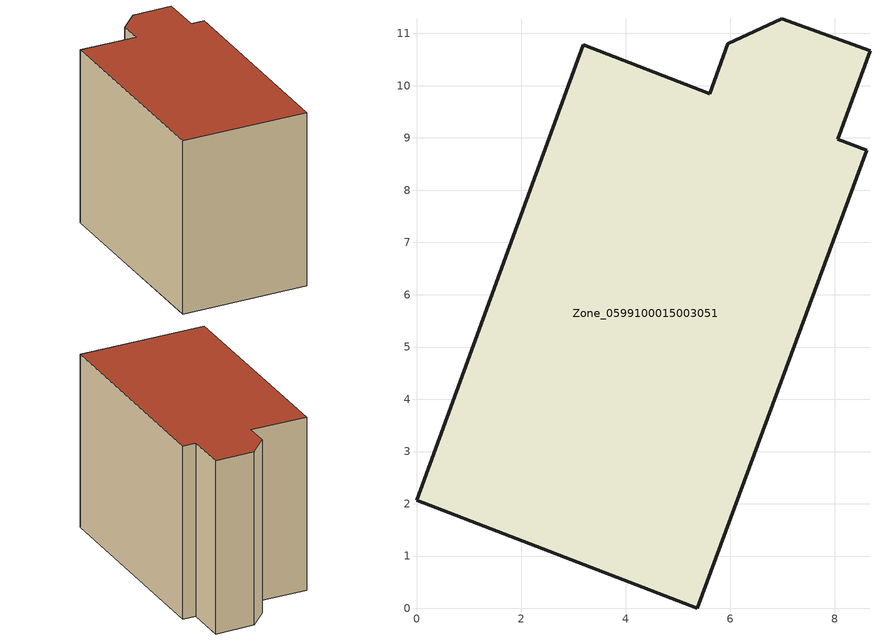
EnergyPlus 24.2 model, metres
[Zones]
Zone_0599100015003051
 floor ground (C_G): 5.37,0 0,2.07 3.19,10.78 5.61,9.85 5.96,10.8 6.99,11.28 8.68,10.67 8.06,8.98 8.62,8.76 z0.77
 wall outside (C_F): 8.06,8.98 8.68,10.67 6.99,11.28 5.96,10.8 5.61,9.85 3.19,10.78 0,2.07 5.37,0 8.62,8.76 8.06,8.98 z0.77:8.88
 roof outside (C_R): 5.37,0 8.62,8.76 8.06,8.98 8.68,10.67 6.99,11.28 5.96,10.8 5.61,9.85 3.19,10.78 0,2.07 z8.88
[BUILDING]
Pand.0599100015003051: North Axis=0; Terrain=City; Loads Convergence Tolerance Value=0.04; Temperature Convergence Tolerance Value=0.4; Solar Distribution=FullExterior; Maximum Number of Warmup Days=25; Minimum Number of Warmup Days=1
[Site:Location]
Rotterdam.The.Hague.AP_ZH_NLD Design_Conditions: Latitude=51.96; Longitude=4.45; Time Zone=1; Elevation=-4.5
[SITE:GROUNDTEMPERATURE:BUILDINGSURFACE]
18, 18, 18, 18, 18, 18, 18, 18, 18, 18, 18, 18
[MATERIAL] Thermal Absorptance=0.9; Solar Absorptance=0.7; Visible Absorptance=0.7
Name | Roughness | Thickness | Conductivity | Density | Specific Heat
G.TI.1965-1974 | MediumSmooth | 0.15 | 0.882353 | 540 | 1210
F.TI.1965-1974 | Rough | 0.3 | 0.697674 | 1920 | 840
R.TI.1965-1974 | MediumRough | 0.2 | 0.232558 | 1500 | 1000
[CONSTRUCTION]
C_G: G.TI.1965-1974
C_F: F.TI.1965-1974
C_R: R.TI.1965-1974
[ZONE]
Zone_0599100015003051: Type=1; Multiplier=1; Ceiling Height=Autocalculate; Volume=Autocalculate; Floor Area=autocalculate; Part of Total Floor Area=Yes
[ZONEINFILTRATION:DESIGNFLOWRATE]
Infil_Zone_0599100015003051: Zone or ZoneList or Space or SpaceList=Zone_0599100015003051; Schedule=AlwaysOn; Design Flow Rate Calculation Method=Flow/Area; Flow Rate per Floor Area=0.003; Constant Term Coefficient=1; Temperature Term Coefficient=0; Velocity Term Coefficient=0; Velocity Squared Term Coefficient=0
[HVACTEMPLATE:ZONE:IDEALLOADSAIRSYSTEM]
Zone_0599100015003051: Maximum Heating Supply Air Temperature=50; Minimum Cooling Supply Air Temperature=13; Maximum Heating Supply Air Humidity Ratio=0.0156; Minimum Cooling Supply Air Humidity Ratio=0.0077; Heating Limit=NoLimit; Cooling Limit=NoLimit; Dehumidification Control Type=ConstantSensibleHeatRatio; Cooling Sensible Heat Ratio=0.7; Dehumidification Setpoint=60; Humidification Control Type=None; Humidification Setpoint=30; Outdoor Air Method=None; Outdoor Air Flow Rate per Person=0.00944; Outdoor Air Flow Rate per Zone Floor Area=0; Outdoor Air Flow Rate per Zone=0; Demand Controlled Ventilation Type=None; Outdoor Air Economizer Type=NoEconomizer; Heat Recovery Type=None; Sensible Heat Recovery Effectiveness=0.7; Latent Heat Recovery Effectiveness=0.65
[ZONECONTROL:THERMOSTAT]
ThermostatControl_Zone_0599100015003051: Zone or ZoneList=Zone_0599100015003051; Control Type Schedule=DualSetpointControlType; Control 1=Thermostat_Zone_0599100015003051; Temperature Difference Between Cutout And Setpoint=0
[THERMOSTATSETPOINT:DUALSETPOINT]
Thermostat_Zone_0599100015003051: Heating Setpoint Temperature Schedule=HeatingSetpoint_Zone_0599100015003051; Cooling Setpoint Temperature Schedule=CoolingSetpoint_Zone_0599100015003051
[SCHEDULE:COMPACT]
HeatingSetpoint_Zone_0599100015003051: Through: 12/31, For: AllDays, Until: 24:00, 21
CoolingSetpoint_Zone_0599100015003051: Through: 12/31, For: AllDays, Until: 24:00, 24
DualSetpointControlType: Through: 12/31, For: AllDays, Until: 24:00, 4
AlwaysOn: Through: 12/31, For: AllDays, Until: 24:00, 1
